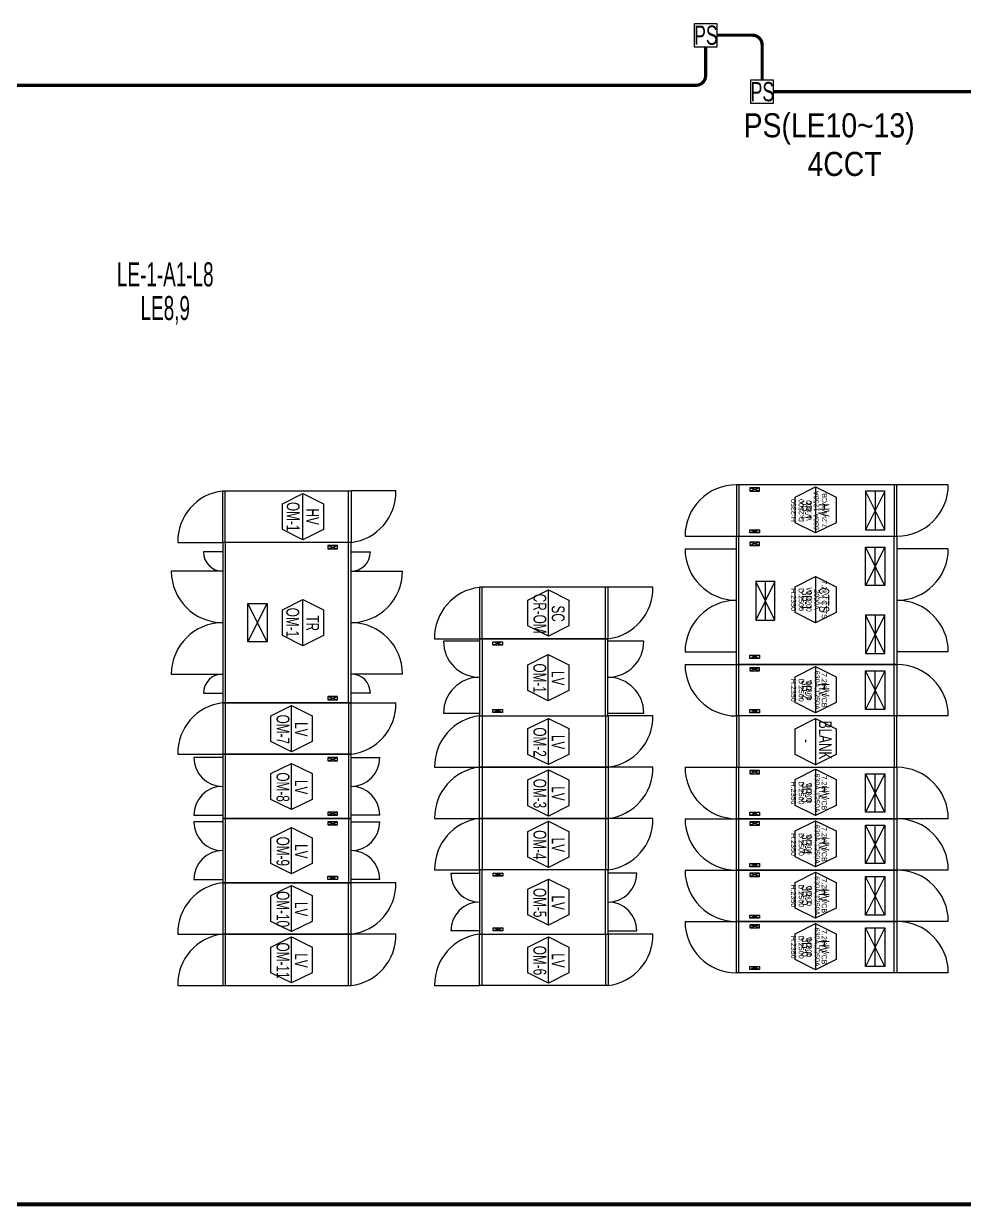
# Model space of a CAD drawing. Header units: millimetres. Extents: x 39625 to 501091, y -351975 to 836145.
# Drawn here: x 112454 to 127104, y -246531 to -228115 of the extents above; entities that cross this region are included whole.
import ezdxf
from ezdxf.enums import TextEntityAlignment as Align

# ---------------------------------------------------------------- set-up
doc = ezdxf.new("R2010")
doc.units = ezdxf.units.MM
doc.header["$LTSCALE"] = 150
doc.set_wipeout_variables(frame=1)
doc.linetypes.add('HIDDEN', pattern=[9.525, 6.35, -3.175])
for name, color, linetype in [('------04 Lighting Switch', 2, 'Continuous'), ('-----30 Text', 2, 'Continuous'), ('-----33 Equipment', 8, 'Continuous')]:
    doc.layers.add(name, color=color, linetype=linetype)
doc.styles.add('ELEC', font='Dotum.ttf')

# ---------------------------------------------------------------- blocks, each defined once
blk = doc.blocks.new('12345')
at = {"layer": '-----33 Equipment'}
for p, q in [((367853, 120208, 0), (367853, 121008, 0)), ((367853, 121008, 0), (369853, 121008, 0)), ((367893, 120208), (367893, 121008)), ((369811, 120208), (369811, 121008)), ((369853, 121008, 0), (369853, 120208, 0)), ((370553, 121008, 0), (369853, 121008, 0)), ((375894, 121105), (375894, 120305)), ((376214, 121055), (376064, 121005)), ((376214, 121005), (376064, 121055)), ((376768, 120914, 0), (377088, 121074, 0)), ((377088, 121074, 0), (377088, 120354, 0)), ((377088, 121074, 0), (377408, 120914, 0)), ((378164, 121005), (377864, 120405)), ((378164, 120405), (377864, 121005)), ((378014, 121005), (378014, 120405)), ((378312, 121105), (378312, 120305)), ((379154, 121105), (378354, 121105)), ((368783, 120809, 0), (369103, 120968, 0)), ((369103, 120248, 0), (369103, 120968, 0)), ((369103, 120968, 0), (369423, 120809, 0)), ((376768, 120513, 0), (376768, 120914, 0)), ((377408, 120914, 0), (377408, 120513, 0)), ((368783, 120408, 0), (368783, 120809, 0)), ((369423, 120809, 0), (369423, 120408, 0)), ((377088, 120354, 0), (376768, 120513, 0)), ((377408, 120513, 0), (377088, 120354, 0)), ((369103, 120248, 0), (368783, 120408, 0)), ((369423, 120408, 0), (369103, 120248, 0)), ((375054, 120305), (375854, 120305)), ((375894, 119560), (375894, 120305)), ((376214, 120355), (376064, 120405)), ((376214, 120405), (376064, 120355)), ((378312, 118305), (378312, 120305)), ((367153, 120208, 0), (367853, 120208, 0)), ((369853, 120208, 0), (367853, 120208, 0)), ((369853, 120208, 0), (367853, 120208, 0)), ((367853, 120208, 0), (367853, 117708, 0)), ((367897, 117708), (367897, 120208)), ((369643, 120158, 0), (369493, 120158, 0)), ((369493, 120158, 0), (369493, 120108, 0)), ((369493, 120108), (369643, 120158)), ((369493, 120158), (369643, 120108)), ((369493, 120108, 0), (369643, 120108, 0)), ((369643, 120108, 0), (369643, 120158, 0)), ((369811, 117708), (369811, 120208)), ((369853, 117708, 0), (369853, 120208, 0)), ((375054, 120105), (375854, 120105)), ((376214, 120210), (376064, 120160)), ((376214, 120160), (376064, 120210)), ((378164, 119535), (377864, 120135)), ((378164, 120135), (377864, 119535)), ((378014, 119535), (378014, 120135)), ((379154, 120105), (378354, 120105)), ((367853, 120058, 0), (367553, 120058, 0)), ((369853, 120058, 0), (370153, 120058, 0)), ((367853, 119758, 0), (367053, 119758, 0)), ((369853, 119758, 0), (370653, 119758, 0)), ((375894, 118305), (375894, 119560)), ((376454, 119599), (376154, 118999)), ((376454, 118999), (376154, 119599)), ((376304, 119599), (376304, 118999)), ((376768, 119515, 0), (377088, 119675, 0)), ((377088, 119675, 0), (377088, 118955, 0)), ((377088, 119675, 0), (377408, 119515, 0)), ((373854, 119508, 0), (371852, 119508, 0)), ((371852, 119508, 0), (371852, 118708, 0)), ((371894, 118708), (371894, 119508)), ((372606, 119307, 0), (372926, 119467, 0)), ((372926, 118747, 0), (372926, 119467, 0)), ((372926, 119467, 0), (373246, 119307, 0)), ((373814, 118708), (373814, 119508)), ((373854, 118708, 0), (373854, 119508, 0)), ((374554, 119508, 0), (373854, 119508, 0)), ((376768, 119114, 0), (376768, 119515, 0)), ((377408, 119515, 0), (377408, 119114, 0)), ((368247, 118658, 0), (368247, 119258, 0)), ((368247, 119258, 0), (368547, 119258, 0)), ((368547, 118658), (368247, 119258)), ((368247, 118658), (368547, 119258)), ((368547, 119258, 0), (368547, 118658, 0)), ((368783, 119159, 0), (369103, 119318, 0)), ((368783, 118758, 0), (368783, 119159, 0)), ((369103, 118598, 0), (369103, 119318, 0)), ((369103, 119318, 0), (369423, 119159, 0)), ((369423, 119159, 0), (369423, 118758, 0)), ((372606, 118907, 0), (372606, 119307, 0)), ((373246, 119307, 0), (373246, 118907, 0)), ((377088, 118955, 0), (376768, 119114, 0)), ((377408, 119114, 0), (377088, 118955, 0)), ((378164, 119075), (377864, 118475)), ((378164, 118475), (377864, 119075)), ((378014, 119075), (378014, 118475)), ((372926, 118747, 0), (372606, 118907, 0)), ((373246, 118907, 0), (372926, 118747, 0)), ((368547, 118658, 0), (368247, 118658, 0)), ((369103, 118598, 0), (368783, 118758, 0)), ((369423, 118758, 0), (369103, 118598, 0)), ((371152, 118708, 0), (371852, 118708, 0)), ((371852, 118668, 0), (371292, 118668, 0)), ((371292, 118668, 0), (371292, 118668, 0)), ((371852, 118708, 0), (373854, 118708, 0)), ((371852, 118708, 0), (371852, 117508, 0)), ((373852, 118708, 0), (371852, 118708, 0)), ((371892, 118708), (371892, 117508)), ((372062, 118608, 0), (372062, 118658, 0)), ((372062, 118658, 0), (372212, 118658, 0)), ((372212, 118608), (372062, 118658)), ((372212, 118658), (372062, 118608)), ((372212, 118608, 0), (372062, 118608, 0)), ((372212, 118658, 0), (372212, 118608, 0)), ((373810, 118708), (373810, 117508)), ((373852, 117508, 0), (373852, 118708, 0)), ((374412, 118668, 0), (373852, 118668, 0)), ((372604, 118302, 0), (372924, 118462, 0)), ((372924, 117742, 0), (372924, 118462, 0)), ((372924, 118462, 0), (373244, 118302, 0)), ((375054, 118505), (375854, 118505)), ((376214, 118400), (376064, 118450)), ((376214, 118450), (376064, 118400)), ((379154, 118505), (378354, 118505)), ((372604, 117902, 0), (372604, 118302, 0)), ((373244, 118302, 0), (373244, 117902, 0)), ((375054, 118305), (375854, 118305)), ((375894, 117505), (375894, 118305)), ((376214, 118255), (376064, 118205)), ((376214, 118205), (376064, 118255)), ((376768, 118114, 0), (377088, 118274, 0)), ((377088, 118274, 0), (377088, 117554, 0)), ((377088, 118274, 0), (377408, 118114, 0)), ((378312, 117505), (378312, 118305)), ((367053, 118158, 0), (367853, 118158, 0)), ((370653, 118158, 0), (369853, 118158, 0)), ((376768, 117713, 0), (376768, 118114, 0)), ((377408, 118114, 0), (377408, 117713, 0)), ((378164, 117605), (377864, 118205)), ((378164, 118205), (377864, 117605)), ((378014, 117605), (378014, 118205)), ((372924, 117742, 0), (372604, 117902, 0)), ((373244, 117902, 0), (372924, 117742, 0)), ((367553, 117858, 0), (367853, 117858, 0)), ((367853, 117708, 0), (369853, 117708, 0)), ((367853, 117708, 0), (367853, 116908, 0)), ((369853, 117708, 0), (367853, 117708, 0)), ((367893, 117708), (367893, 116908)), ((369643, 117808, 0), (369493, 117808, 0)), ((369493, 117808, 0), (369493, 117758, 0)), ((369493, 117758), (369643, 117808)), ((369493, 117808), (369643, 117758)), ((369493, 117758, 0), (369643, 117758, 0)), ((369643, 117758, 0), (369643, 117808, 0)), ((369811, 117708), (369811, 116908)), ((370153, 117858, 0), (369853, 117858, 0)), ((369853, 116908, 0), (369853, 117708, 0)), ((369853, 117708), (370553, 117708)), ((377088, 117554, 0), (376768, 117713, 0)), ((377408, 117713, 0), (377088, 117554, 0)), ((368605, 117507), (368925, 117666)), ((368605, 117106), (368605, 117507)), ((368925, 116946), (368925, 117666)), ((368925, 117666), (369245, 117507)), ((369245, 117507), (369245, 117106)), ((371292, 117548, 0), (371852, 117548, 0)), ((371852, 117508, 0), (373852, 117508, 0)), ((371854, 116708, 0), (371854, 117508, 0)), ((371854, 117508, 0), (373854, 117508, 0)), ((371896, 117508), (371896, 116708)), ((372062, 117558, 0), (372062, 117608, 0)), ((372062, 117608, 0), (372212, 117608, 0)), ((372212, 117558), (372062, 117608)), ((372212, 117608), (372062, 117558)), ((372212, 117558, 0), (372062, 117558, 0)), ((372212, 117608, 0), (372212, 117558, 0)), ((373814, 117508), (373814, 116708)), ((373852, 117548, 0), (374412, 117548, 0)), ((373854, 117508, 0), (373854, 116708, 0)), ((374554, 117508, 0), (373854, 117508, 0)), ((375854, 117505, 0), (375854, 116705, 0)), ((378354, 117505, 0), (375854, 117505, 0)), ((375894, 117505), (375894, 116705)), ((376214, 117555), (376064, 117605)), ((376214, 117605), (376064, 117555)), ((378312, 117505), (378312, 116705)), ((379154, 117505), (378354, 117505)), ((378354, 116705, 0), (378354, 117505, 0)), ((372606, 117308, 0), (372926, 117467, 0)), ((372926, 116747, 0), (372926, 117467, 0)), ((372926, 117467, 0), (373246, 117308, 0)), ((376768, 117304, 0), (377088, 117464, 0)), ((377088, 117464, 0), (377088, 116744, 0)), ((377088, 117464, 0), (377408, 117304, 0)), ((372606, 116907, 0), (372606, 117308, 0)), ((373246, 117308, 0), (373246, 116907, 0)), ((376768, 116903, 0), (376768, 117304, 0)), ((377408, 117304, 0), (377408, 116903, 0)), ((368925, 116946), (368605, 117106)), ((369245, 117106), (368925, 116946)), ((367153, 116908), (367853, 116908)), ((367853, 116856), (367405, 116856)), ((367853, 116908, 0), (369853, 116908, 0)), ((369853, 116908, 0), (367853, 116908, 0)), ((367853, 116908, 0), (367853, 115908, 0)), ((367895, 115908), (367895, 116908)), ((368605, 116607), (368925, 116766)), ((368925, 116046), (368925, 116766)), ((368925, 116766), (369245, 116607)), ((369643, 116858, 0), (369493, 116858, 0)), ((369493, 116858, 0), (369493, 116808, 0)), ((369493, 116808), (369643, 116858)), ((369493, 116858), (369643, 116808)), ((369493, 116808, 0), (369643, 116808, 0)), ((369643, 116808, 0), (369643, 116858, 0)), ((369811, 116908), (369811, 115908)), ((369853, 115908, 0), (369853, 116908, 0)), ((369853, 116856), (370301, 116856)), ((372926, 116747, 0), (372606, 116907, 0)), ((373246, 116907, 0), (372926, 116747, 0)), ((377088, 116744, 0), (376768, 116903, 0)), ((377408, 116903, 0), (377088, 116744, 0)), ((368605, 116206), (368605, 116607)), ((369245, 116607), (369245, 116206)), ((371154, 116708, 0), (371854, 116708, 0)), ((373854, 116708, 0), (371854, 116708, 0)), ((371854, 115908, 0), (371854, 116708, 0)), ((371854, 116708, 0), (373854, 116708, 0)), ((371896, 116708), (371896, 115908)), ((372606, 116508, 0), (372926, 116667, 0)), ((372926, 115947, 0), (372926, 116667, 0)), ((372926, 116667, 0), (373246, 116508, 0)), ((373814, 116708), (373814, 115908)), ((373854, 116708, 0), (373854, 115908, 0)), ((374554, 116708, 0), (373854, 116708, 0)), ((375054, 116705), (375854, 116705)), ((375854, 116705, 0), (378354, 116705, 0)), ((375894, 115905), (375894, 116705)), ((376214, 116655), (376064, 116605)), ((376214, 116605), (376064, 116655)), ((376768, 116514, 0), (377088, 116674, 0)), ((377088, 116674, 0), (377088, 115954, 0)), ((377088, 116674, 0), (377408, 116514, 0)), ((378164, 116005), (377864, 116605)), ((378164, 116605), (377864, 116005)), ((378014, 116005), (378014, 116605)), ((378312, 115905), (378312, 116705)), ((372606, 116107, 0), (372606, 116508, 0)), ((373246, 116508, 0), (373246, 116107, 0)), ((376768, 116113, 0), (376768, 116514, 0)), ((377408, 116514, 0), (377408, 116113, 0)), ((368925, 116046), (368605, 116206)), ((369245, 116206), (368925, 116046)), ((372926, 115947, 0), (372606, 116107, 0)), ((373246, 116107, 0), (372926, 115947, 0)), ((377088, 115954, 0), (376768, 116113, 0)), ((377408, 116113, 0), (377088, 115954, 0)), ((367405, 115960), (367853, 115960)), ((367853, 115856), (367405, 115856)), ((367853, 115908, 0), (369853, 115908, 0)), ((369853, 115908, 0), (367853, 115908, 0)), ((367853, 115908, 0), (367853, 114908, 0)), ((367895, 114908), (367895, 115908)), ((369643, 116008, 0), (369493, 116008, 0)), ((369493, 116008, 0), (369493, 115958, 0)), ((369493, 115958), (369643, 116008)), ((369493, 116008), (369643, 115958)), ((369493, 115958, 0), (369643, 115958, 0)), ((369643, 115858, 0), (369493, 115858, 0)), ((369493, 115858, 0), (369493, 115808, 0)), ((369493, 115808), (369643, 115858)), ((369493, 115858), (369643, 115808)), ((369643, 115958, 0), (369643, 116008, 0)), ((369643, 115808, 0), (369643, 115858, 0)), ((369811, 115908), (369811, 114908)), ((370301, 115960), (369853, 115960)), ((369853, 114908, 0), (369853, 115908, 0)), ((369853, 115856), (370301, 115856)), ((370301, 115960), (370301, 115960)), ((371154, 115908, 0), (371854, 115908, 0)), ((373854, 115908, 0), (371854, 115908, 0)), ((371854, 115108, 0), (371854, 115908, 0)), ((371854, 115908, 0), (373854, 115908, 0)), ((371896, 115908), (371896, 115108)), ((372606, 115708, 0), (372926, 115867, 0)), ((372926, 115147, 0), (372926, 115867, 0)), ((372926, 115867, 0), (373246, 115708, 0)), ((373814, 115908), (373814, 115108)), ((373854, 115908, 0), (373854, 115108, 0)), ((374554, 115908, 0), (373854, 115908, 0)), ((375054, 115905), (375854, 115905)), ((375894, 115105), (375894, 115905)), ((376214, 115955), (376064, 116005)), ((376214, 116005), (376064, 115955)), ((376214, 115855), (376064, 115805)), ((376214, 115805), (376064, 115855)), ((376768, 115714, 0), (377088, 115874, 0)), ((377088, 115874, 0), (377088, 115154, 0)), ((377088, 115874, 0), (377408, 115714, 0)), ((378312, 115105), (378312, 115905)), ((379154, 115905), (378354, 115905)), ((368605, 115607), (368925, 115766)), ((368925, 115046), (368925, 115766)), ((368925, 115766), (369245, 115607)), ((369493, 115808, 0), (369643, 115808, 0)), ((372606, 115307, 0), (372606, 115708, 0)), ((373246, 115708, 0), (373246, 115307, 0)), ((376768, 115313, 0), (376768, 115714, 0)), ((377408, 115714, 0), (377408, 115313, 0)), ((378164, 115205), (377864, 115805)), ((378164, 115805), (377864, 115205)), ((378014, 115205), (378014, 115805)), ((368605, 115206), (368605, 115607)), ((369245, 115607), (369245, 115206)), ((372926, 115147, 0), (372606, 115307, 0)), ((373246, 115307, 0), (372926, 115147, 0)), ((377088, 115154, 0), (376768, 115313, 0)), ((377408, 115313, 0), (377088, 115154, 0)), ((368925, 115046), (368605, 115206)), ((369245, 115206), (368925, 115046)), ((371154, 115108, 0), (371854, 115108, 0)), ((371854, 115108, 0), (371854, 114108, 0)), ((373854, 115108, 0), (371854, 115108, 0)), ((373854, 115108, 0), (371854, 115108, 0)), ((371896, 114108), (371896, 115108)), ((373812, 115108), (373812, 114108)), ((373854, 114108, 0), (373854, 115108, 0)), ((375054, 115105), (375854, 115105)), ((375894, 114305), (375894, 115105)), ((376214, 115155), (376064, 115205)), ((376214, 115205), (376064, 115155)), ((378312, 114305), (378312, 115105)), ((379154, 115105), (378354, 115105)), ((367405, 114960), (367853, 114960)), ((369493, 114958, 0), (369493, 115008, 0)), ((369493, 115008, 0), (369643, 115008, 0)), ((369493, 115008), (369643, 114958)), ((369493, 114958), (369643, 115008)), ((369643, 114958, 0), (369493, 114958, 0)), ((369643, 115008, 0), (369643, 114958, 0)), ((370301, 114960), (369853, 114960)), ((370301, 114960), (370301, 114960)), ((371406, 115056, 0), (371406, 115056, 0)), ((371406, 115056, 0), (371854, 115056, 0)), ((372064, 115008, 0), (372064, 115058, 0)), ((372064, 115058, 0), (372214, 115058, 0)), ((372214, 115008), (372064, 115058)), ((372214, 115058), (372064, 115008)), ((372214, 115008, 0), (372064, 115008, 0)), ((372214, 115058, 0), (372214, 115008, 0)), ((372606, 114807, 0), (372926, 114966, 0)), ((372926, 114246, 0), (372926, 114966, 0)), ((372926, 114966, 0), (373246, 114807, 0)), ((374302, 115056, 0), (373854, 115056, 0)), ((376214, 115055), (376064, 115005)), ((376214, 115005), (376064, 115055)), ((376768, 114914), (377088, 115074)), ((377088, 115074), (377088, 114354)), ((377088, 115074), (377408, 114914)), ((378164, 114405), (377864, 115005)), ((378164, 115005), (377864, 114405)), ((378014, 114405), (378014, 115005)), ((367853, 114908, 0), (369853, 114908, 0)), ((369853, 114908, 0), (367853, 114908, 0)), ((367853, 114908, 0), (367853, 114108, 0)), ((367895, 114108), (367895, 114908)), ((368605, 114707), (368925, 114867)), ((368925, 114147), (368925, 114867)), ((368925, 114867), (369245, 114707)), ((369813, 114108), (369813, 114908)), ((369853, 114108, 0), (369853, 114908, 0)), ((370553, 114908), (369853, 114908)), ((372606, 114406, 0), (372606, 114807, 0)), ((373246, 114807, 0), (373246, 114406, 0)), ((376768, 114513), (376768, 114914)), ((377408, 114914), (377408, 114513)), ((368605, 114306), (368605, 114707)), ((369245, 114707), (369245, 114306)), ((372926, 114246, 0), (372606, 114406, 0)), ((373246, 114406, 0), (372926, 114246, 0)), ((376214, 114355), (376064, 114405)), ((376214, 114405), (376064, 114355)), ((377088, 114354), (376768, 114513)), ((377408, 114513), (377088, 114354)), ((368925, 114147), (368605, 114306)), ((369245, 114306), (368925, 114147)), ((372064, 114158, 0), (372064, 114208, 0)), ((372064, 114208, 0), (372214, 114208, 0)), ((372214, 114158), (372064, 114208)), ((372214, 114208), (372064, 114158)), ((372214, 114208, 0), (372214, 114158, 0)), ((375054, 114305), (375854, 114305)), ((375894, 113505), (375894, 114305)), ((376214, 114255), (376064, 114205)), ((376214, 114205), (376064, 114255)), ((376768, 114114), (377088, 114274)), ((377088, 114274), (377088, 113554)), ((377088, 114274), (377408, 114114)), ((378164, 113605), (377864, 114205)), ((378164, 114205), (377864, 113605)), ((378014, 113605), (378014, 114205)), ((378312, 113505), (378312, 114305)), ((379154, 114305), (378354, 114305)), ((367153, 114108), (367853, 114108)), ((367853, 114108, 0), (369853, 114108, 0)), ((369853, 114108, 0), (367853, 114108, 0)), ((367853, 114108, 0), (367853, 113308, 0)), ((367895, 113308), (367895, 114108)), ((368605, 113907), (368925, 114067)), ((368925, 113347), (368925, 114067)), ((368925, 114067), (369245, 113907)), ((369813, 113308), (369813, 114108)), ((369853, 113308, 0), (369853, 114108, 0)), ((370553, 114108), (369853, 114108)), ((371854, 114160, 0), (371406, 114160, 0)), ((371854, 114108, 0), (373854, 114108, 0)), ((371854, 113308, 0), (371854, 114108, 0)), ((371854, 114108, 0), (373854, 114108, 0)), ((371896, 113308), (371896, 114108)), ((372214, 114158, 0), (372064, 114158, 0)), ((372606, 113907, 0), (372926, 114066, 0)), ((372926, 113346, 0), (372926, 114066, 0)), ((372926, 114066, 0), (373246, 113907, 0)), ((373814, 114108), (373814, 113308)), ((373854, 114160, 0), (374302, 114160, 0)), ((373854, 114108, 0), (373854, 113308, 0)), ((374554, 114108, 0), (373854, 114108, 0)), ((376768, 113713), (376768, 114114)), ((377408, 114114), (377408, 113713)), ((368605, 113506), (368605, 113907)), ((369245, 113907), (369245, 113506)), ((372606, 113506, 0), (372606, 113907, 0)), ((373246, 113907, 0), (373246, 113506, 0)), ((377088, 113554), (376768, 113713)), ((377408, 113713), (377088, 113554)), ((368925, 113347), (368605, 113506)), ((369245, 113506), (368925, 113347)), ((372926, 113346, 0), (372606, 113506, 0)), ((373246, 113506, 0), (372926, 113346, 0)), ((376214, 113555), (376064, 113605)), ((376214, 113605), (376064, 113555)), ((379154, 113505), (378354, 113505)), ((367153, 113308), (367853, 113308)), ((367853, 113308, 0), (369853, 113308, 0)), ((371154, 113308, 0), (371854, 113308, 0)), ((373854, 113308, 0), (371854, 113308, 0))]:
    blk.add_line(p, q, dxfattribs=at)
for points in [[(375854, 121105), (375854, 120305), (378354, 120305), (378354, 121105)], [(376064, 121055), (376064, 121005), (376214, 121005), (376214, 121055)], [(377864, 121005), (377864, 120405), (378164, 120405), (378164, 121005)], [(378354, 120305), (378354, 118305), (375854, 118305), (375854, 120305)], [(376064, 120355), (376064, 120405), (376214, 120405), (376214, 120355)], [(376064, 120210), (376064, 120160), (376214, 120160), (376214, 120210)], [(377864, 119535), (377864, 120135), (378164, 120135), (378164, 119535)], [(376154, 119599), (376154, 118999), (376454, 118999), (376454, 119599)], [(377864, 119075), (377864, 118475), (378164, 118475), (378164, 119075)], [(376064, 118400), (376064, 118450), (376214, 118450), (376214, 118400)], [(375854, 117505), (375854, 118305), (378354, 118305), (378354, 117505)], [(376064, 118255), (376064, 118205), (376214, 118205), (376214, 118255)], [(377864, 117605), (377864, 118205), (378164, 118205), (378164, 117605)], [(376064, 117555), (376064, 117605), (376214, 117605), (376214, 117555)], [(375854, 115905), (375854, 116705), (378354, 116705), (378354, 115905)], [(376064, 116655), (376064, 116605), (376214, 116605), (376214, 116655)], [(377864, 116005), (377864, 116605), (378164, 116605), (378164, 116005)], [(375854, 115105), (375854, 115905), (378354, 115905), (378354, 115105)], [(376064, 115955), (376064, 116005), (376214, 116005), (376214, 115955)], [(376064, 115855), (376064, 115805), (376214, 115805), (376214, 115855)], [(377864, 115205), (377864, 115805), (378164, 115805), (378164, 115205)], [(375854, 114305), (375854, 115105), (378354, 115105), (378354, 114305)], [(376064, 115155), (376064, 115205), (376214, 115205), (376214, 115155)], [(376064, 115055), (376064, 115005), (376214, 115005), (376214, 115055)], [(377864, 114405), (377864, 115005), (378164, 115005), (378164, 114405)], [(376064, 114355), (376064, 114405), (376214, 114405), (376214, 114355)], [(375854, 113505), (375854, 114305), (378354, 114305), (378354, 113505)], [(376064, 114255), (376064, 114205), (376214, 114205), (376214, 114255)], [(377864, 113605), (377864, 114205), (378164, 114205), (378164, 113605)], [(376064, 113555), (376064, 113605), (376214, 113605), (376214, 113555)]]:
    blk.add_lwpolyline(points, close=True, dxfattribs=at)
for centre, radius, start, end in [((367944, 120222, 0), 791, 96.6265, 181.0016), ((369761, 120994, 0), 791, 276.6265, 1.0016), ((375854, 120305), 800, 90, 180), ((378354, 121105), 800, 270, 0), ((375854, 120105), 800, 180, 270), ((378354, 120105), 800, 270, 0), ((367853, 120058, 0), 300, 180, 270), ((369853, 120058, 0), 300, 270, 0), ((367853, 119758, 0), 800, 180, 270), ((369853, 119758, 0), 800, 270, 0), ((371943, 118722, 0), 791, 96.6265, 181.0016), ((373762, 119494, 0), 791, 276.6265, 1.0016), ((375854, 118505), 800, 90, 180), ((378354, 118505), 800, 0, 90), ((367853, 118158, 0), 800, 90, 180), ((369853, 118158, 0), 800, 0, 90), ((371852, 118668, 0), 560, 180, 270), ((373852, 118668, 0), 560, 270, 0), ((375854, 118305), 800, 180, 270), ((378354, 117505), 800, 0, 90), ((367853, 117858, 0), 300, 90, 180), ((369853, 117858, 0), 300, 0, 90), ((371852, 117548, 0), 560, 90, 180), ((373852, 117548, 0), 560, 0, 90), ((367944, 116922), 791, 96.6265, 181.0016), ((369761, 117694), 791, 276.6265, 1.0016), ((371945, 116722, 0), 791, 96.6265, 181.0016), ((373762, 117494, 0), 791, 276.6265, 1.0016), ((367853, 116856), 448, 180, 270), ((369853, 116856), 448, 270, 0), ((371945, 115922, 0), 791, 96.6265, 181.0016), ((373762, 116694, 0), 791, 276.6265, 1.0016), ((375854, 116705), 800, 180, 270), ((378354, 115905), 800, 0, 90), ((367853, 115960), 448, 90, 180), ((369853, 115960), 448, 0, 90), ((367853, 115856), 448, 180, 270), ((369853, 115856), 448, 270, 0), ((371945, 115122, 0), 791, 96.6265, 181.0016), ((373762, 115894, 0), 791, 276.6265, 1.0016), ((375854, 115905), 800, 180, 270), ((378354, 115105), 800, 0, 90), ((367853, 114960), 448, 90, 180), ((369853, 114960), 448, 0, 90), ((375854, 115105), 800, 180, 270), ((378354, 114305), 800, 0, 90), ((371854, 115056, 0), 448, 180, 270), ((373854, 115056, 0), 448, 270, 0), ((367944, 114122), 791, 96.6265, 181.0016), ((369761, 114894), 791, 276.6265, 1.0016), ((371854, 114160, 0), 448, 90, 180), ((373854, 114160, 0), 448, 0, 90), ((375854, 114305), 800, 180, 270), ((378354, 113505), 800, 0, 90), ((367944, 113322), 791, 96.6265, 181.0016), ((369761, 114094), 791, 276.6265, 1.0016), ((371945, 113322, 0), 791, 96.6265, 181.0016), ((373762, 114094, 0), 791, 276.6265, 1.0016)]:
    blk.add_arc(centre, radius, start, end, dxfattribs=at)
at = {"layer": '-----33 Equipment', "style": 'ELEC', "width": 0.7}
for s, p in [('OM-1', (368951, 120608, 0)), ('HV', (369254, 120608, 0)), ('CR-OM', (372793, 119098, 0)), ('OM-1', (368944, 118961, 0)), ('SC', (373078, 119098, 0)), ('TR', (369254, 118949, 0)), ('OM-1', (372791, 118093, 0)), ('LV', (373076, 118093, 0)), ('OM-7', (368792, 117297)), ('LV', (369077, 117297)), ('OM-2', (372793, 117098, 0)), ('BLANK', (377239, 117130, 0)), ('LV', (373078, 117098, 0)), ('-', (376954, 117116, 0)), ('OM-8', (368792, 116397)), ('LV', (369077, 116397)), ('OM-3', (372793, 116298, 0)), ('LV', (373078, 116298, 0)), ('OM-4', (372793, 115498, 0)), ('OM-9', (368792, 115397)), ('LV', (369077, 115397)), ('LV', (373078, 115498, 0)), ('OM-10', (368792, 114497)), ('OM-5', (372793, 114597, 0)), ('LV', (369077, 114497)), ('LV', (373078, 114597, 0)), ('OM-11', (368792, 113697)), ('OM-6', (372793, 113697, 0)), ('LV', (369077, 113697)), ('LV', (373078, 113697, 0))]:
    blk.add_text(s, height=200, rotation=270, dxfattribs=at).set_placement(p, align=Align.MIDDLE_CENTER)
at = {"layer": '-----33 Equipment', "style": 'ELEC'}
for s, rotation, p in [('H:2350', 90, (376744, 120705)), ('D:2500', 90, (376864, 120705)), ('W:800', 90, (376984, 120705)), ('630A,1250A', 90, (377104, 120705)), ('7.2kV VCB', 90, (377224, 120705)), ('7.2kV CTTS', 270, (377224, 119317)), ('H:2350', 270, (376744, 119317)), ('D:2500', 270, (376864, 119317)), ('W:2200', 270, (376984, 119317)), ('2000A', 270, (377104, 119317)), ('H:2350', 270, (376744, 117905)), ('D:2500', 270, (376864, 117905)), ('W:800', 270, (376984, 117905)), ('630A,1250A', 270, (377104, 117905)), ('7.2kV VCB', 270, (377224, 117905)), ('630A,1250A', 270, (377104, 116305)), ('H:2350', 270, (376744, 116305)), ('D:2500', 270, (376864, 116305)), ('W:800', 270, (376984, 116305)), ('7.2kV VCB', 270, (377224, 116305)), ('H:2350', 270, (376744, 115505)), ('D:2500', 270, (376864, 115505)), ('W:800', 270, (376984, 115505)), ('630A,1250A', 270, (377104, 115505)), ('7.2kV VCB', 270, (377224, 115505)), ('630A,1250A', 270, (377104, 114705)), ('7.2kV VCB', 270, (377224, 114705)), ('H:2350', 270, (376744, 114705)), ('D:2500', 270, (376864, 114705)), ('W:800', 270, (376984, 114705)), ('630A,1250A', 270, (377104, 113905)), ('H:2350', 270, (376744, 113905)), ('D:2500', 270, (376864, 113905)), ('W:800', 270, (376984, 113905)), ('7.2kV VCB', 270, (377224, 113905))]:
    blk.add_text(s, height=80, rotation=rotation, dxfattribs=at).set_placement(p, align=Align.MIDDLE)
at = {"layer": '-----33 Equipment', "style": 'ELEC', "width": 0.7}
for s, p in [('3B-1', (376948, 120709, 0)), ('HV', (377220, 120711, 0)), ('3B-1', (376948, 119310, 0)), ('CTTS', (377220, 119312, 0)), ('3B-2', (376948, 117909, 0)), ('HV', (377220, 117911, 0)), ('3B-3', (376948, 116309, 0)), ('HV', (377220, 116311, 0)), ('3B-4', (376948, 115509, 0)), ('HV', (377220, 115511, 0)), ('3B-5', (376948, 114709)), ('HV', (377220, 114711)), ('3B-6', (376948, 113909)), ('HV', (377220, 113911))]:
    blk.add_text(s, height=160, rotation=270, dxfattribs=at).set_placement(p, align=Align.MIDDLE)
blk = doc.blocks.new('ps')
blk.add_lwpolyline([(-79296, 80452), (-79751, 80452), (-79751, 79997), (-79296, 79997)], close=True)
at = {"style": 'ELEC', "width": 0.7}
blk.add_text('PS', height=379.2, dxfattribs=at).set_placement((-79517, 80226), align=Align.MIDDLE_CENTER)

msp = doc.modelspace()

# ---------------------------------------------------------------- linework, layer by layer
at = {"color": 30, "linetype": 'HIDDEN', "lineweight": -3, "ltscale": 0.2, "const_width": 50}
for points in [[(123254, -228295), (123804, -228295, -0.414155), (123954, -228445), (123954, -228995)], [(102534, -229075), (122924, -229075, 0.414214), (123074, -228925), (123074, -228475)], [(130078, -228800), (130078, -229025, -0.414214), (129928, -229175), (124134, -229175)]]:
    msp.add_lwpolyline(points, format="xyb", dxfattribs=at)
for points in [[(155394, -246491), (109113, -246491)], [(155394, -246506), (109113, -246506)]]:
    msp.add_lwpolyline(points, dxfattribs=at)

# ---------------------------------------------------------------- block references
at = {"layer": '------04 Lighting Switch', "xscale": 0.790589613177827, "yscale": 0.790589613177827, "zscale": 0.790589613177827}
for p in [(185944, -291720), (186824, -292600)]:
    msp.add_blockref('ps', p, dxfattribs=at)
at = {"layer": '-----33 Equipment'}
msp.add_blockref('12345', (-252300, -356400), dxfattribs=at)

# ---------------------------------------------------------------- texts
at = {"layer": '-----30 Text', "style": 'ELEC', "width": 0.9}
for s, p in [('PS(LE10~13)', (124998, -229744)), ('4CCT', (125238, -230299))]:
    msp.add_text(s, height=375, dxfattribs=at).set_placement(p, align=Align.MIDDLE)

# ---------------------------------------------------------------- next in the draw order: wipeouts: each hides what was drawn before it
at = {"color": 1}
msp.add_wipeout([(113632, -232280), (115686, -232280), (115686, -231755), (113632, -231755)], dxfattribs=at)

# ---------------------------------------------------------------- next in the draw order: wipeouts: each hides what was drawn before it
msp.add_wipeout([(113632, -232805), (115686, -232805), (115686, -232280), (113632, -232280)], dxfattribs=at)

# ---------------------------------------------------------------- next in the draw order: texts
at = {"style": 'ELEC', "width": 0.6}
for s, p in [('LE-1-A1-L8', (114659, -232018)), ('LE8,9', (114659, -232543))]:
    msp.add_text(s, height=375, dxfattribs=at).set_placement(p, align=Align.MIDDLE_CENTER)

doc.saveas('drawing.dxf')
